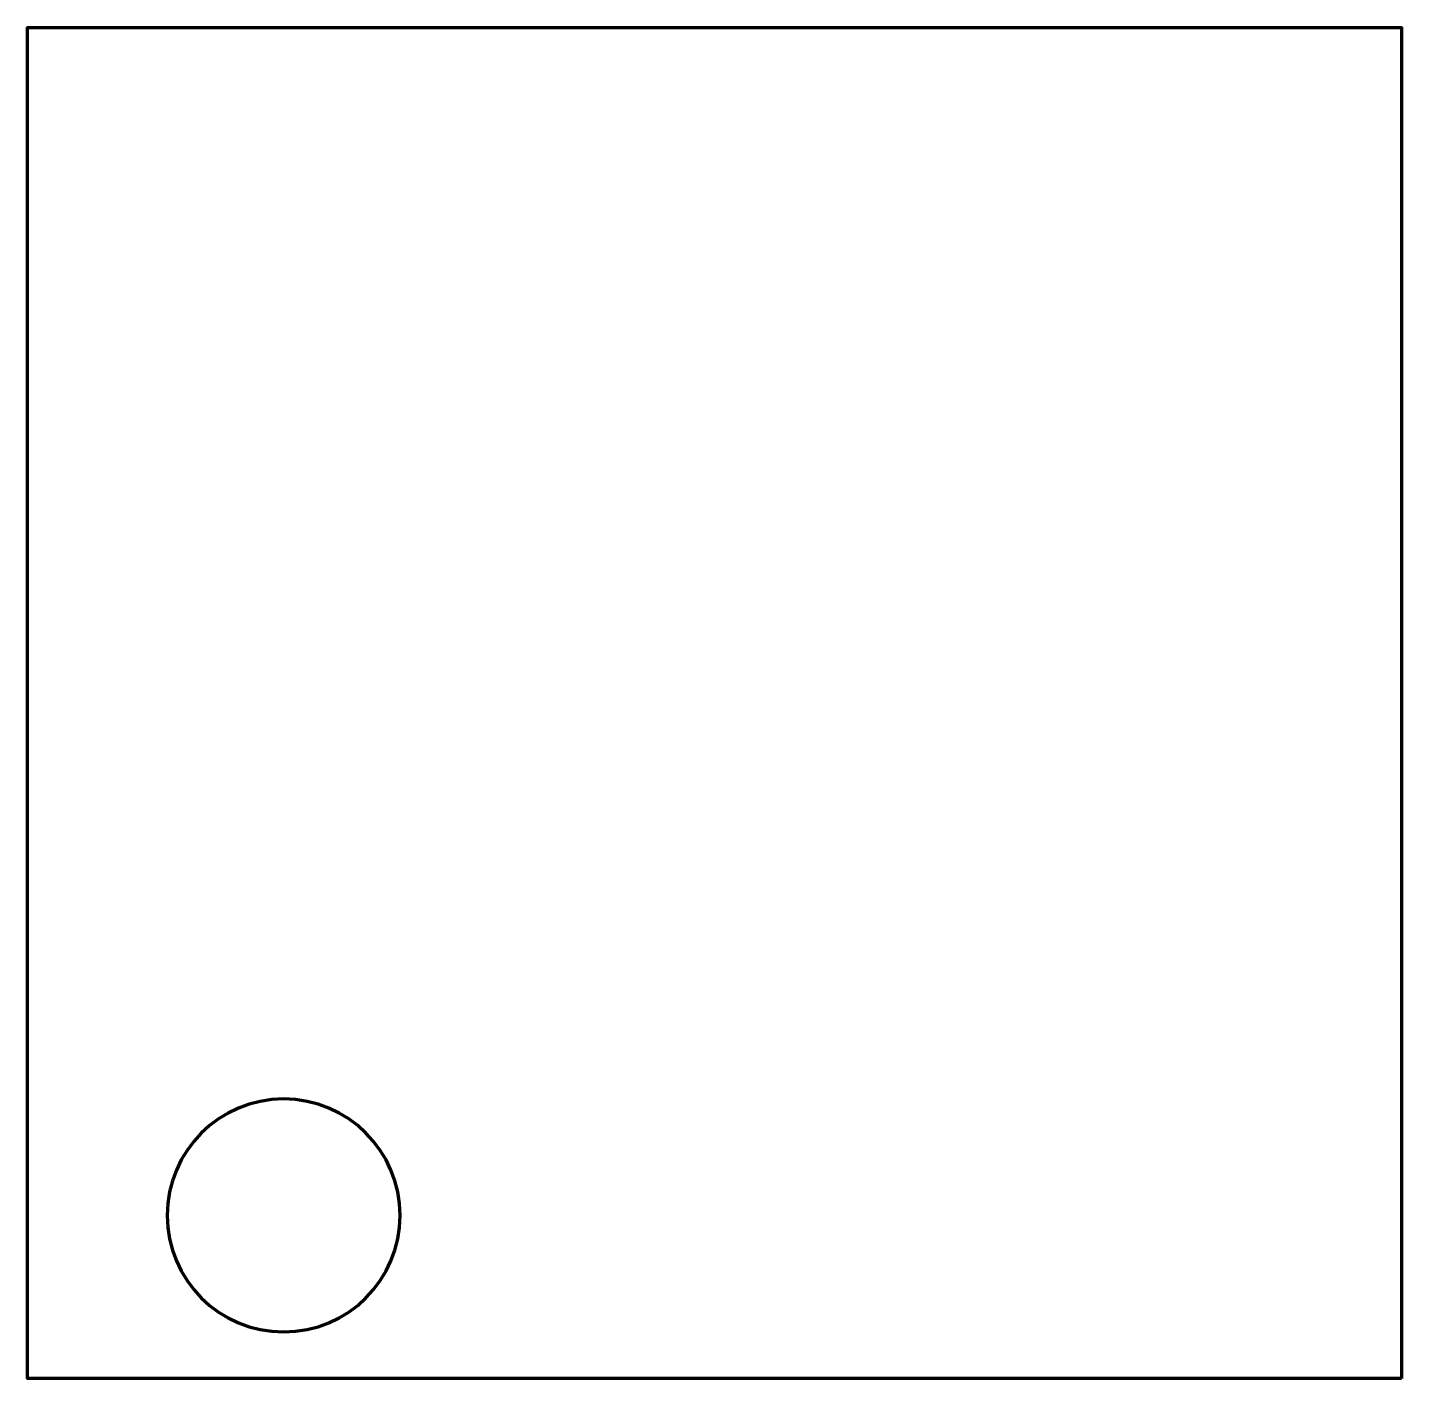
# Model space of a CAD drawing. Header units: inches. Extents: x 0.48 to 7.85, y -7.74 to -0.49.
import ezdxf

# ---------------------------------------------------------------- set-up
doc = ezdxf.new("R2010")
doc.units = ezdxf.units.IN
doc.header["$MEASUREMENT"] = 0
doc.layers.add('Layer 1', color=7, linetype='Continuous')

# ---------------------------------------------------------------- blocks, each defined once
blk = doc.blocks.new('block 2')
at = {"layer": 'Layer 1', "color": 42, "lineweight": 106, "true_color": 0xd39805}
blk.add_lwpolyline([(7.8535, -7.7365), (0.4785, -7.7365), (0.4785, -0.4865), (7.8535, -0.4865), (7.8535, -7.7365)], dxfattribs=at)
blk.add_open_spline([(2.4785, -6.8615), (2.4785, -7.2067), (2.1986, -7.4865), (1.8535, -7.4865), (1.5083, -7.4865), (1.2285, -7.2067), (1.2285, -6.8615), (1.2285, -6.5163), (1.5083, -6.2365), (1.8535, -6.2365), (2.1986, -6.2365), (2.4785, -6.5163), (2.4785, -6.8615)], degree=3, knots=[0, 0, 0, 0, 1, 1, 1, 2, 2, 2, 3, 3, 3, 4, 4, 4, 4], dxfattribs=at)

msp = doc.modelspace()

# ---------------------------------------------------------------- block references
at = {"layer": 'Layer 1'}
msp.add_blockref('block 2', (0, 0), dxfattribs=at)

doc.saveas('drawing.dxf')
